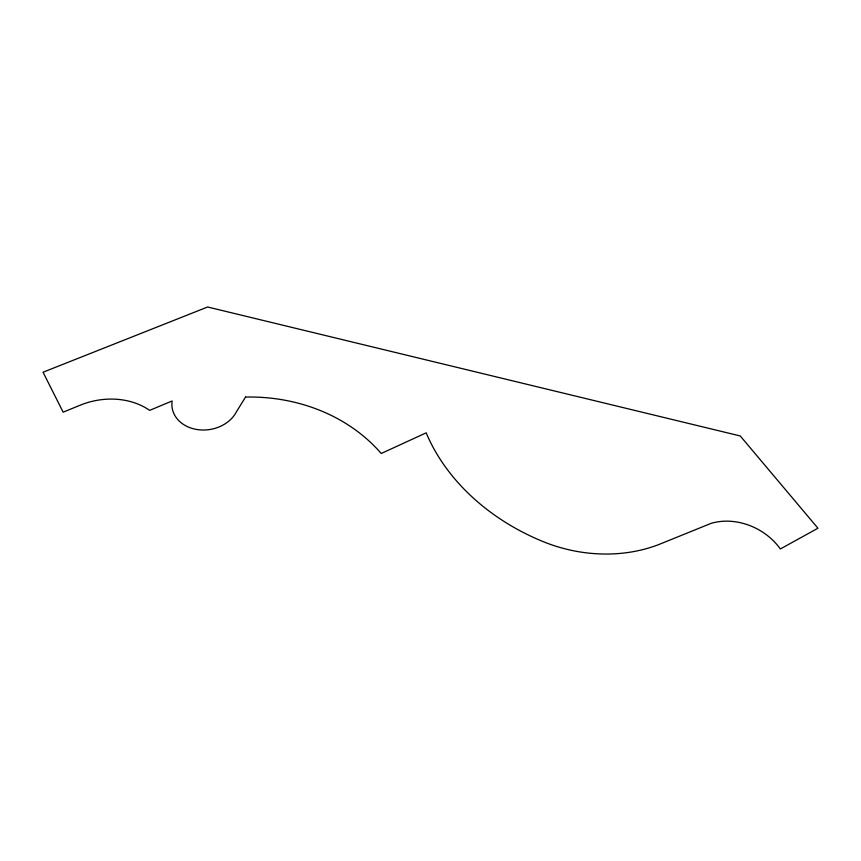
<?xml version="1.0" encoding="UTF-8"?>
<svg xmlns="http://www.w3.org/2000/svg" width="861" height="861" viewBox="0 0 861 861"><rect width="100%" height="100%" fill="white"/><g stroke="black" fill="none" stroke-linecap="round" stroke-linejoin="round"><path stroke-width="1.29" d="M245.546 397.05L236.441 411.762A33.762 27.186 -8.6 0 1 196.695 429.478A33.762 27.186 -8.6 0 1 172.157 400.957L149.642 410.374A66.986 53.802 -15.3 0 0 80.428 405.1L63.144 412.171L43.05 372.221L207.641 307L740.245 435.957L817.95 528.223L780.346 548.974A56.815 46.559 28.6 0 0 711.164 523.337L658.859 544.529A137.835 112.274 15.9 0 1 544.367 542.107A202.066 159.931 15.5 0 1 426.184 432.835L381.219 453.489A175.924 152.86 -11.8 0 0 245.546 397.05"/></g></svg>
